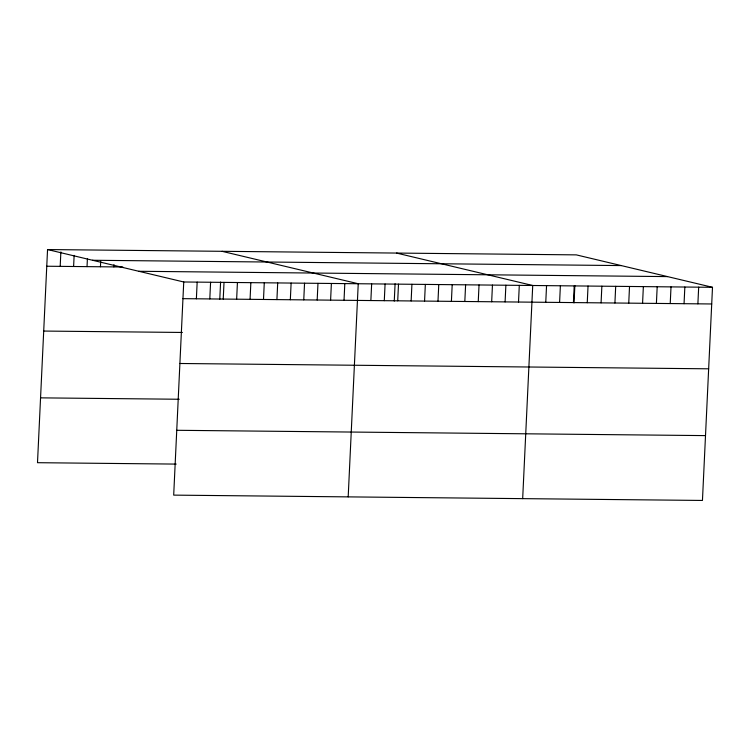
<?xml version="1.0" encoding="UTF-8"?>
<svg xmlns="http://www.w3.org/2000/svg" width="750" height="750" viewBox="0 0 750 750"><rect width="100%" height="100%" fill="white"/><g stroke="black" fill="none" stroke-linecap="round" stroke-linejoin="round"><path stroke-width="1.12" d="M47.55 249.553L183.741 281.981L173.691 495.122L702.45 500.447L712.5 287.306L576.309 254.878L47.55 249.553L37.5 462.694L176.194 464.091M60.188 266.363L60.872 251.916M73.612 266.494L74.138 255.384M87.028 266.634L87.403 258.853M100.453 266.766L100.716 261.216M113.878 266.906L113.981 264.684M196.378 298.791L197.166 282.122M209.803 298.931L210.591 282.253M219.778 299.316L220.594 282.028M223.228 299.062L224.016 282.394M236.644 299.194L237.431 282.525M250.069 299.334L250.856 282.656M263.494 299.466L264.281 282.797M276.919 299.606L277.697 282.928M290.334 299.738L291.122 283.069M303.759 299.869L304.547 283.2M317.184 300.009L317.972 283.341M330.6 300.141L331.388 283.472M344.025 300.281L344.812 283.603M348.188 496.875L358.238 283.744L222.037 251.316M370.866 300.544L371.653 283.875M384.291 300.684L385.078 284.016M394.266 301.078L395.081 283.791M397.716 300.816L398.503 284.147M411.141 300.956L411.919 284.278M424.556 301.088L425.344 284.419M437.981 301.219L438.769 284.55M451.406 301.359L452.194 284.691M464.822 301.491L465.609 284.822M478.247 301.631L479.034 284.953M491.672 301.762L492.459 285.094M505.097 301.894L505.875 285.225M518.513 302.034L519.3 285.366M522.675 498.637L532.725 285.497L396.525 253.069M545.766 302.306L546.553 285.637M559.594 302.447L560.381 285.778M573.422 302.587L574.209 285.909M574.041 302.887L574.856 285.591M587.25 302.728L588.038 286.05M601.078 302.859L601.866 286.191M614.916 303L615.694 286.331M628.744 303.141L629.522 286.472M642.572 303.281L643.359 286.613M656.4 303.422L657.188 286.753M670.228 303.562L671.016 286.884M684.056 303.694L684.844 287.025M697.884 303.834L698.672 287.166M92.494 260.259L621.253 265.575M46.763 266.231L122.822 266.991M138.797 271.284L667.556 276.6M183.741 281.981L712.5 287.306M182.963 298.659L711.712 303.975M43.706 331.059L182.4 332.456M179.897 363.488L708.656 368.812M40.556 397.856L179.25 399.253M176.747 430.294L705.506 435.609"/></g></svg>
